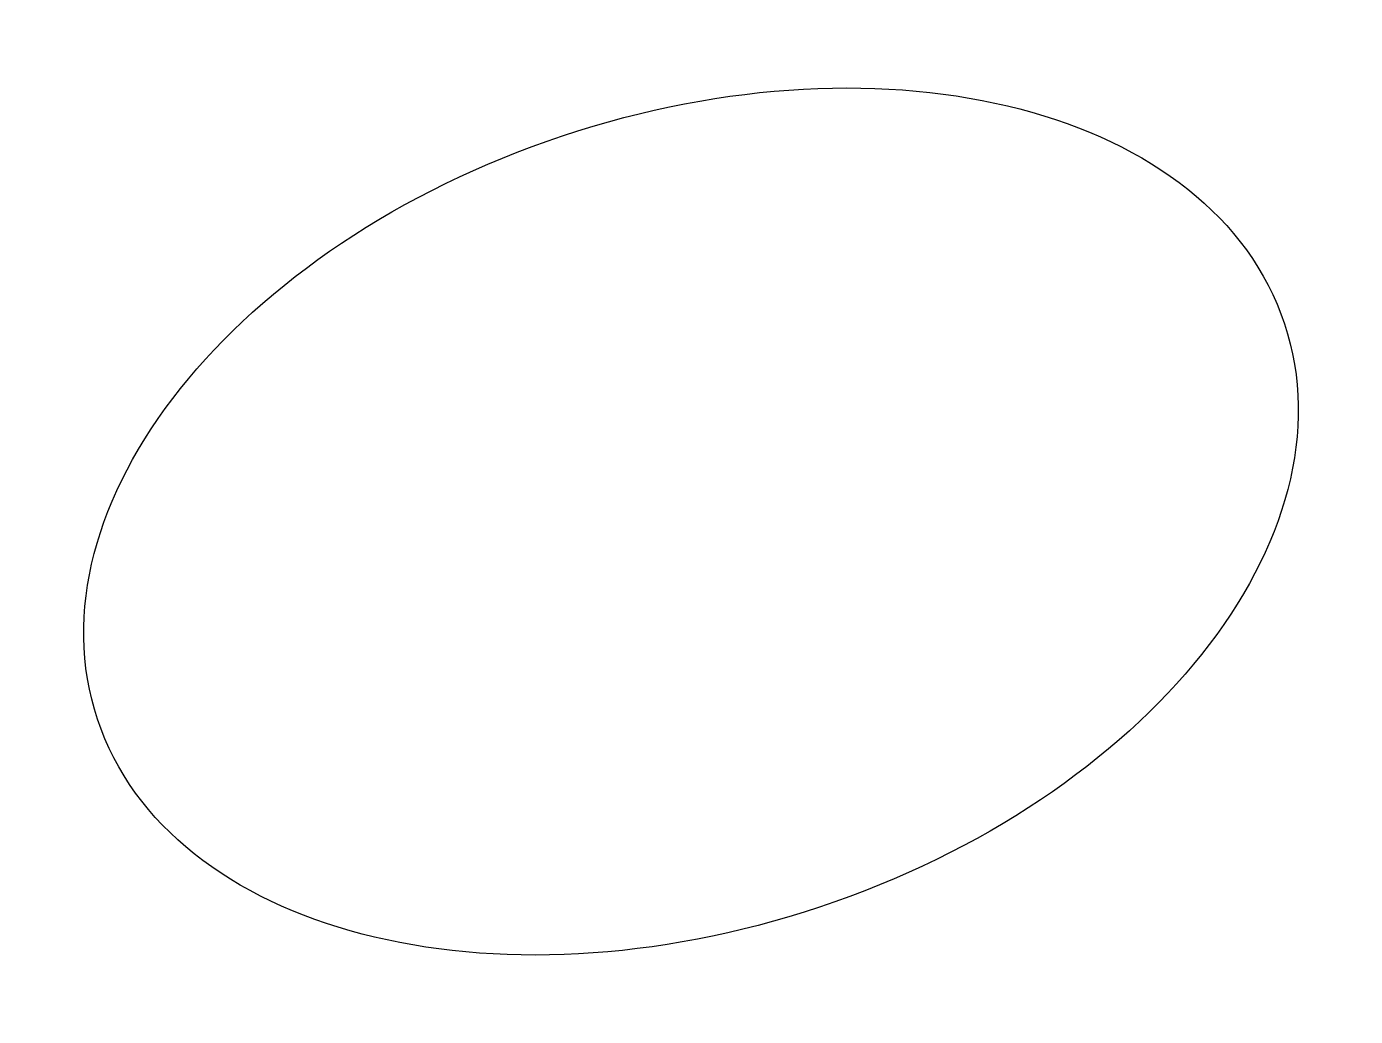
# Model space of a CAD drawing. Header units: metres. Extents: x -3.36 to 3.36, y -2.5 to 2.5.
import ezdxf

# ---------------------------------------------------------------- set-up
doc = ezdxf.new("R2010")
doc.units = ezdxf.units.M

msp = doc.modelspace()

# ---------------------------------------------------------------- linework, layer by layer
at = {"layer": 'test'}
msp.add_ellipse((0, 0), major_axis=(3, 1), ratio=0.65, dxfattribs=at)

doc.saveas('drawing.dxf')
